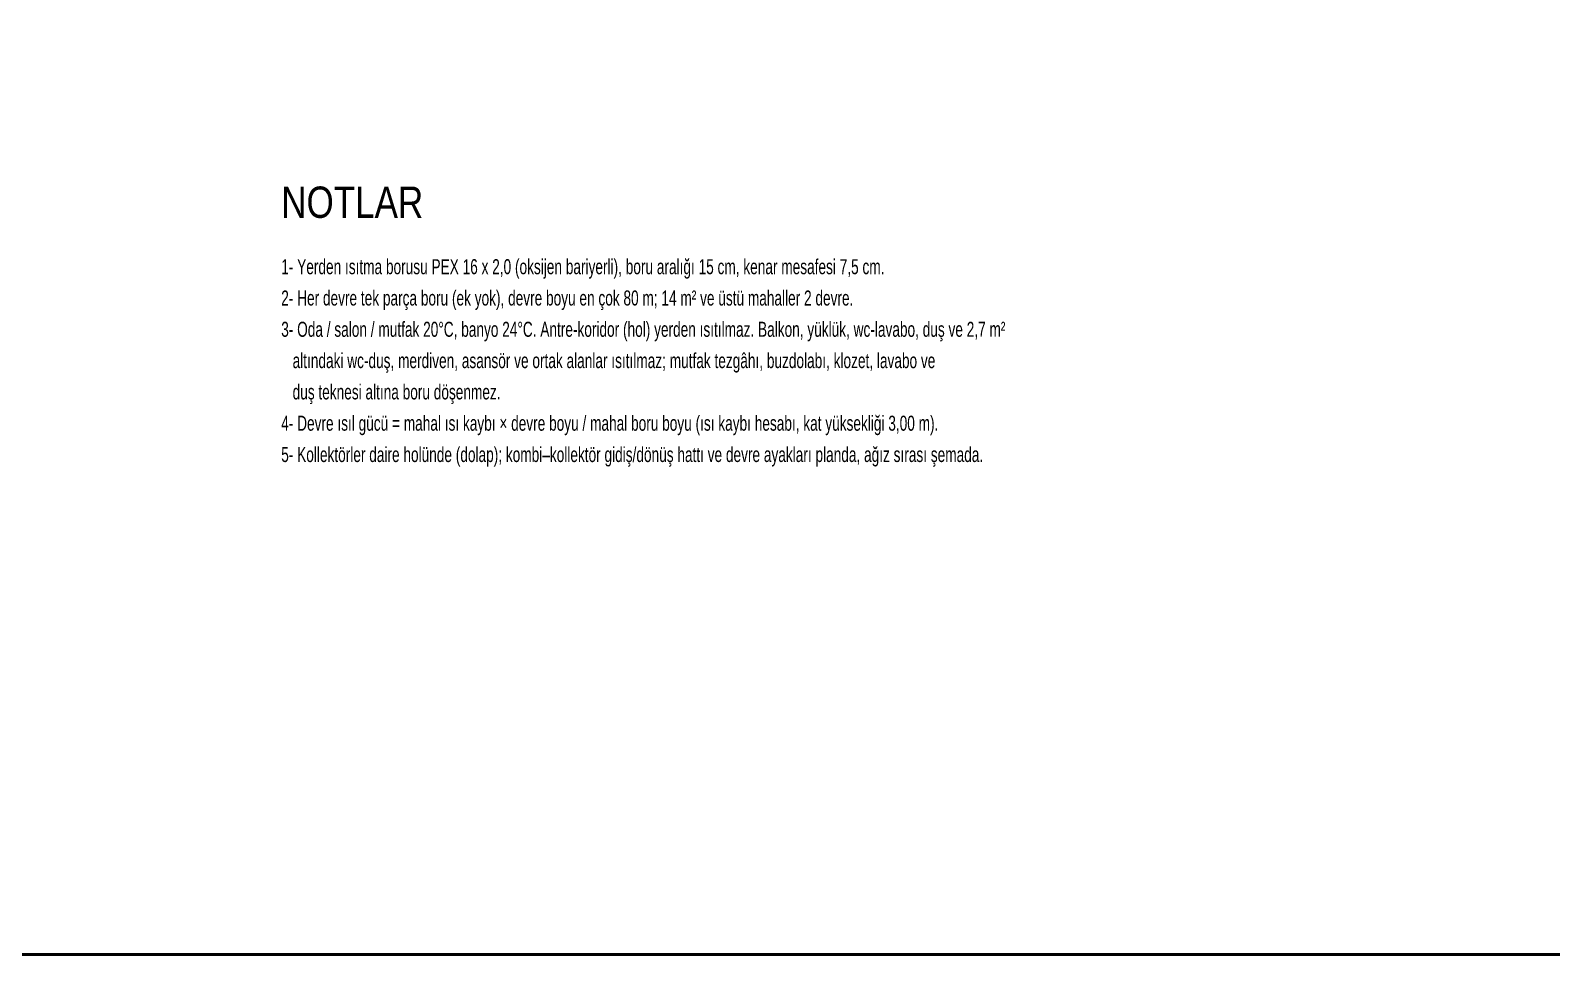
# Model space of a CAD drawing. Header units: centimetres. Extents: x 275281 to 287704, y -444050 to -441150.
# Drawn here: x 283712 to 284926, y -444050 to -443312 of the extents above; entities that cross this region are included whole.
import ezdxf

# ---------------------------------------------------------------- set-up
doc = ezdxf.new("R2010")
doc.units = ezdxf.units.CM
doc.layers.add('ROTAS-NOT', color=7, linetype='Continuous')
doc.layers.add('ROTAS-PAFTA', color=7, linetype='Continuous', lineweight=50)
doc.styles.add('ROTAS-YAZI', font='arial.ttf')

msp = doc.modelspace()

# ---------------------------------------------------------------- linework, layer by layer
at = {"layer": 'ROTAS-PAFTA'}
msp.add_lwpolyline([(281611.9, -444050), (287704.3, -444050), (287704.3, -441150), (281611.9, -441150)], close=True, dxfattribs=at)

# ---------------------------------------------------------------- texts
at = {"layer": 'ROTAS-NOT', "color": 7, "style": 'ROTAS-YAZI'}
for s, height, width, p in [('NOTLAR', 25, 0.8, (283911.9, -443461.6)), ('1- Yerden ısıtma borusu PEX 16 x 2,0 (oksijen bariyerli), boru aralığı 15 cm, kenar mesafesi 7,5 cm.', 12, 0.65, (283911.9, -443506.6)), ('2- Her devre tek parça boru (ek yok), devre boyu en çok 80 m; 14 m² ve üstü mahaller 2 devre.', 12, 0.65, (283911.9, -443531.6)), ('3- Oda / salon / mutfak 20°C, banyo 24°C. Antre-koridor (hol) yerden ısıtılmaz. Balkon, yüklük, wc-lavabo, duş ve 2,7 m²', 12, 0.65, (283911.9, -443556.6)), ('   altındaki wc-duş, merdiven, asansör ve ortak alanlar ısıtılmaz; mutfak tezgâhı, buzdolabı, klozet, lavabo ve', 12, 0.65, (283911.9, -443581.6)), ('   duş teknesi altına boru döşenmez.', 12, 0.65, (283911.9, -443606.6)), ('4- Devre ısıl gücü = mahal ısı kaybı × devre boyu / mahal boru boyu (ısı kaybı hesabı, kat yüksekliği 3,00 m).', 12, 0.65, (283911.9, -443631.6)), ('5- Kollektörler daire holünde (dolap); kombi–kollektör gidiş/dönüş hattı ve devre ayakları planda, ağız sırası şemada.', 12, 0.65, (283911.9, -443656.6))]:
    msp.add_text(s, height=height, dxfattribs=dict(at, width=width)).set_placement(p)

doc.saveas('drawing.dxf')
